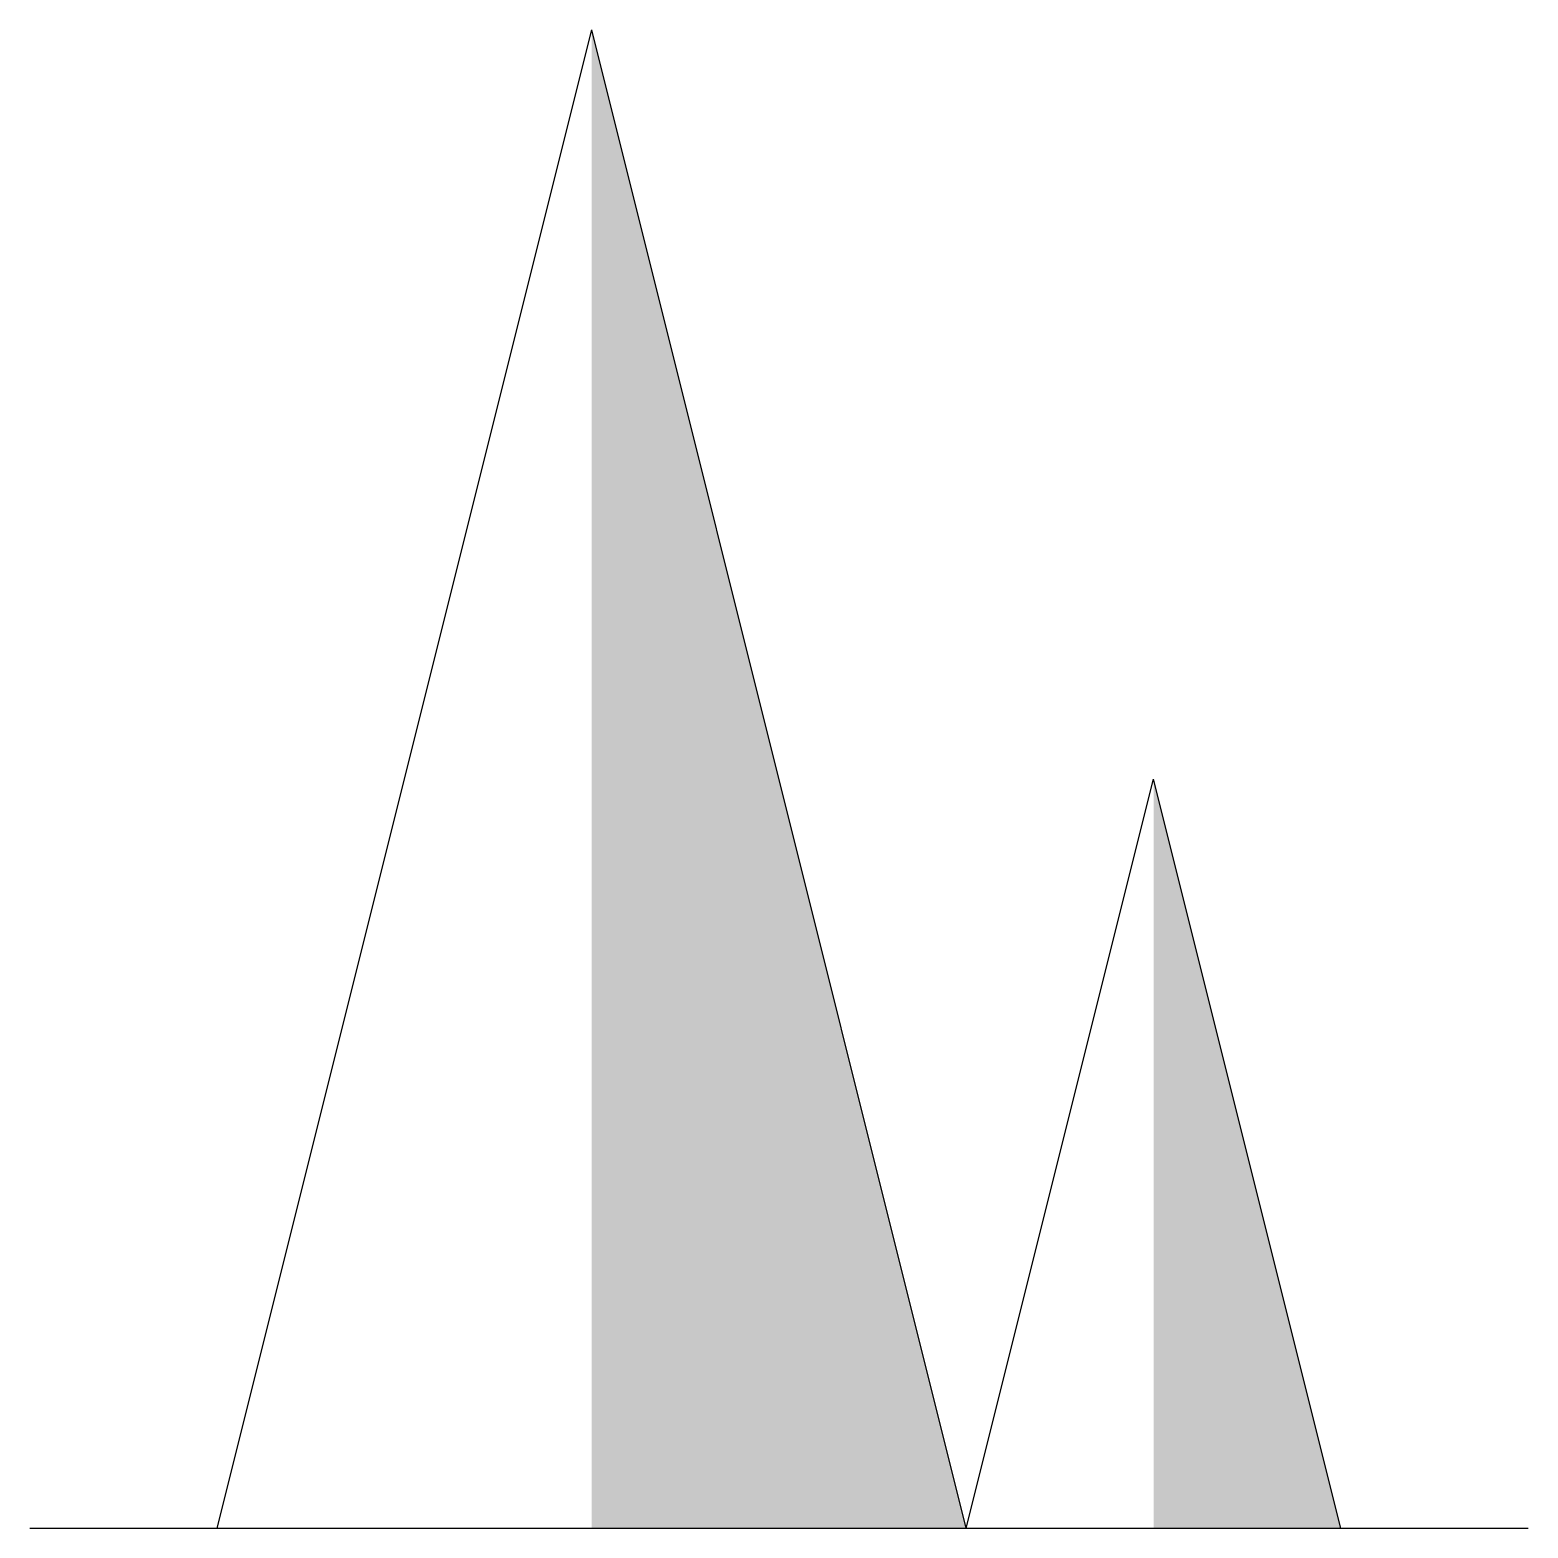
# Model space of a CAD drawing. Extents: x 2 to 6, y 2 to 6.
import ezdxf

# ---------------------------------------------------------------- set-up
doc = ezdxf.new("R2010")
doc.units = 0
doc.layers.get('0').update_dxf_attribs({"linetype": 'CONTINUOUS'})

msp = doc.modelspace()

# ---------------------------------------------------------------- linework, layer by layer
at = {"color": 0}
for p, q in [((2.5, 2), (3.5, 6)), ((4.5, 2), (3.5, 6)), ((4.5, 2), (5, 4)), ((5.5, 2), (5, 4)), ((2, 2), (6, 2))]:
    msp.add_line(p, q, dxfattribs=at)
for points in [[(3.5, 6), (4.5, 2), (3.5, 2)], [(5, 4), (5.5, 2), (5, 2)]]:
    msp.add_solid(points, dxfattribs=at)

doc.saveas('drawing.dxf')
